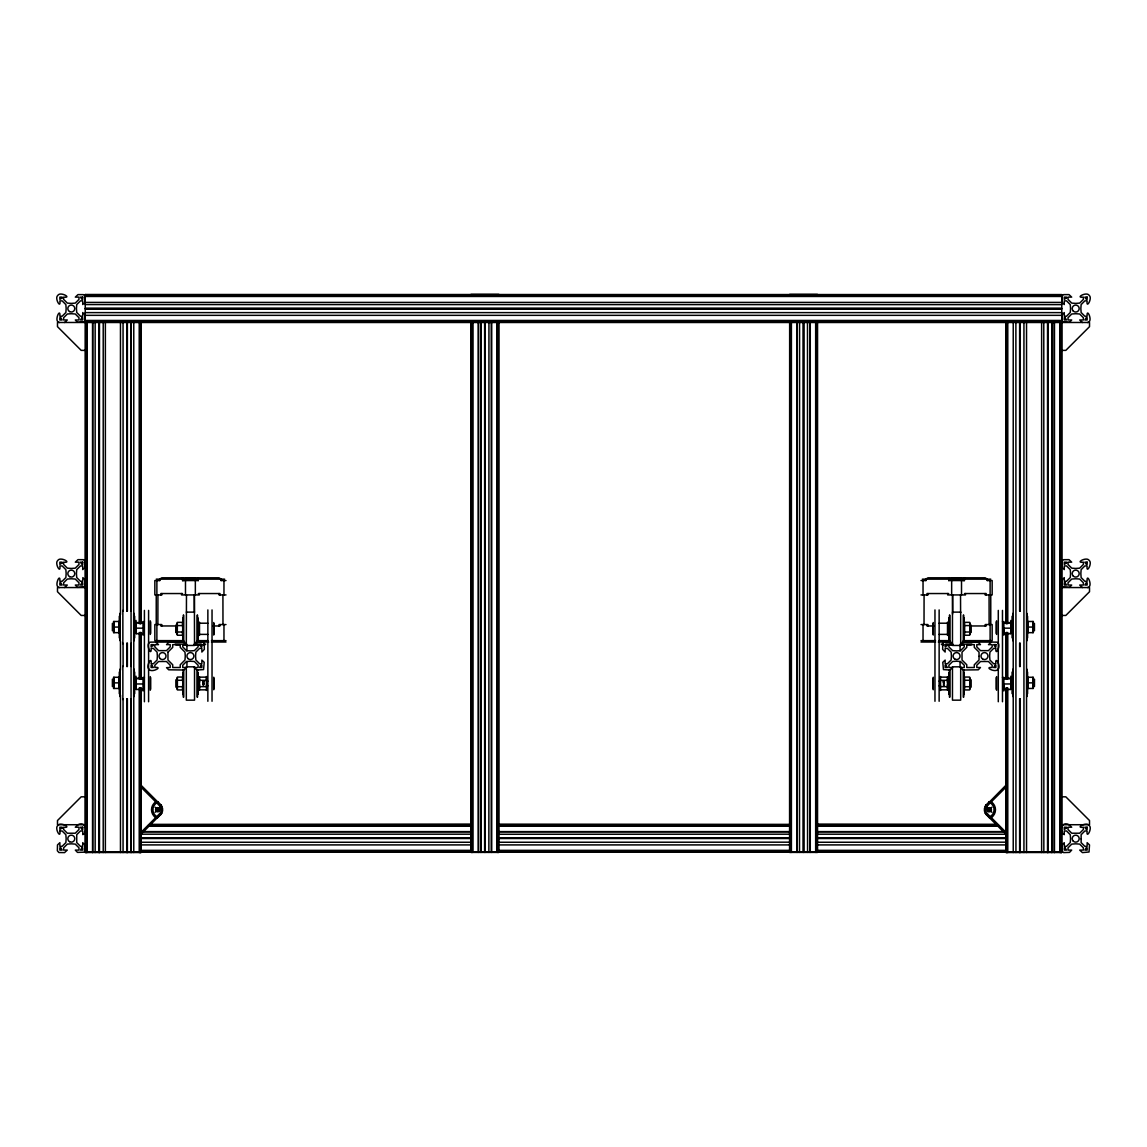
<?xml version="1.0" encoding="UTF-8"?>
<svg xmlns="http://www.w3.org/2000/svg" width="1147" height="1147" viewBox="0 0 1147 1147"><rect width="100%" height="100%" fill="white"/><g stroke="black" fill="none" stroke-linecap="round" stroke-linejoin="round"><path stroke-width="1.5" d="M923.034 640.628L923.034 624.57M923.034 594.935L923.034 580.554M924.023 624.57L924.081 594.935M925.901 580.554L925.901 579.149L927.966 577.801L985.187 577.801L987.252 579.149L987.252 580.554M926.991 624.57L926.991 625.961L933.887 625.961M926.991 594.935L926.991 593.544L948.684 593.544M927.966 625.961L927.966 624.57L920.998 624.57M927.966 593.544L927.966 594.935L920.998 594.935M947.694 593.544L947.694 594.935L965.459 594.935L965.459 593.544M951.652 594.935L951.652 580.554M952.569 614.104L952.569 594.935L952.627 612.369M955.222 578.647L955.222 577.801M960.068 666.909L960.068 661.575M960.068 650.908L960.068 645.589M960.598 612.369L960.526 594.935M961.516 594.935L961.516 580.554M963.48 580.554L963.48 579.149L964.469 580.554L948.698 580.554L949.673 579.149L948.798 580.554L948.684 577.801M985.187 625.961L985.187 624.57L992.155 624.57L992.155 640.628L963.294 640.628M985.187 593.544L985.187 594.935L992.155 594.935L992.155 580.554L987.151 580.554M986.176 624.57L986.176 625.961L970.634 625.961M986.176 594.935L986.176 593.544L964.469 593.544M989.13 624.57L989.072 594.935M990.119 640.628L990.119 624.57M990.119 594.935L990.119 580.554M990.764 624.57L990.764 594.935M59.443 322.508C53.221 321.877 60.691 306.536 59.859 316.228L62.153 316.228L65.866 312.514L66.153 308.557L65.866 304.586L62.153 300.872L59.859 300.872C61.078 309.661 54.21 298.148 57.78 295.424C60.232 291.137 72.605 298.234 63.63 297.116L63.63 299.396L67.343 303.109L71.3 303.396L75.258 303.109L78.971 299.396L78.971 297.116L75.329 297.116L77.982 294.607L83.43 294.621L85.236 296.413L85.107 302.278L82.742 304.529L82.742 300.872L80.448 300.872L76.734 304.586L76.448 308.557L76.734 312.514L80.448 316.228L82.742 316.228L82.742 312.572L85.251 315.296L84.821 321.676L77.48 322.293L75.329 319.984L78.971 319.984L78.971 317.705L75.258 313.991L71.3 313.719L67.343 313.991L63.63 317.705L63.63 319.984L67.272 319.984L64.562 322.508M1087.557 322.508C1093.779 321.877 1086.309 306.536 1087.141 316.228L1084.847 316.228L1081.134 312.514L1080.847 308.557L1081.134 304.586L1084.847 300.872L1087.141 300.872C1085.922 309.661 1092.79 298.148 1089.22 295.424C1086.768 291.137 1074.395 298.234 1083.37 297.116L1083.37 299.396L1079.657 303.109L1075.7 303.396L1071.742 303.109L1068.029 299.396L1068.029 297.116L1071.671 297.116L1069.018 294.607L1063.57 294.621L1061.764 296.413L1061.893 302.278L1064.258 304.529L1064.258 300.872L1066.552 300.872L1070.266 304.586L1070.552 308.557L1070.266 312.514L1066.552 316.228L1064.258 316.228L1064.258 312.572L1061.749 315.296L1062.179 321.676L1069.52 322.293L1071.671 319.984L1068.029 319.984L1068.029 317.705L1071.742 313.991L1075.7 313.719L1079.657 313.991L1083.37 317.705L1083.37 319.984L1079.728 319.984L1082.438 322.508M198.316 577.801L198.202 580.554L197.327 579.149L198.302 580.554L182.531 580.554L182.531 577.801M964.469 577.801L964.355 580.554L963.48 579.149M177.326 625.574L177.326 635.237L182.359 635.237L182.746 628.785L182.359 622.348L177.326 622.348L177.326 625.574L182.359 625.574M177.398 680.271L177.398 689.935L182.43 689.935L182.817 683.497L182.43 677.045L177.398 677.045L177.398 680.271L182.43 680.271M964.641 625.574L964.641 635.237L969.674 635.237L970.061 628.785L969.674 622.348L964.641 622.348L964.641 625.574L969.674 625.574M964.57 680.271L964.57 689.935L969.602 689.935L969.989 683.497L969.602 677.045L964.57 677.045L964.57 680.271L969.602 680.271M113.94 621.488L113.94 632.657M118.973 632.657L118.973 621.488M113.94 677.289L113.94 688.458M118.973 688.458L118.973 677.289M1027.898 621.488L1027.898 632.657M1032.931 632.657L1032.931 621.488M1027.898 677.289L1027.898 688.458M1032.931 688.458L1032.931 677.289M199.492 682.422L199.492 679.268M947.508 687.713L947.508 684.573M136.034 624.484L136.536 622.678L143.002 622.649L136.034 622.678M136.034 629.99L136.034 626.362M136.034 680.286L136.536 678.479L143.002 678.451L136.034 678.479M136.034 685.777L136.034 682.15M1010.837 629.99L1010.837 626.362M1010.335 633.66L1010.837 631.854M1010.837 685.777L1010.837 682.15M1010.335 689.462L1010.837 687.655M199.492 678.192L199.994 677.146L206.46 677.146L206.46 680.329L199.994 680.329M199.492 687.713L199.492 684.573M947.508 682.422L947.508 679.268M947.508 688.788L947.006 689.834L940.54 689.834M183.52 579.149L182.645 580.554L183.52 579.149L183.52 580.554M140.737 834.572L161.741 813.223M985.259 806.255L1006.263 784.906M141.081 832.249L155.691 817.625L157.77 817.524L161.225 813.983M985.775 805.495L989.23 801.954L991.309 801.853L1005.919 787.229M194.445 644.485L196.61 642.334L202.546 642.134L204.209 643.41L204.367 649.331L201.858 652.041L201.858 648.399L199.578 648.399L195.865 652.113L195.578 656.07L195.865 660.027L199.578 663.74L201.858 663.74L201.858 660.099L204.223 662.335L203.549 669.59L197.112 670.02L194.445 667.654L198.101 667.511L198.101 665.217L194.388 661.504L190.416 661.231L186.459 661.504L182.746 665.217L182.746 667.511L186.402 667.511L183.792 670.006L168.709 669.805L166.544 667.654L170.2 667.511L170.2 665.217L166.487 661.504L158.558 661.504L154.845 665.217L154.845 667.511C163.835 666.393 151.461 673.49 149.01 669.203C145.44 666.464 152.293 654.951 151.089 663.74L153.368 663.74L157.082 660.027L157.368 656.07L157.082 652.113L153.368 648.399L151.089 648.399C151.906 658.091 144.45 642.736 150.658 642.119L184.681 642.033M157.669 801.853L156.68 802.828L159.648 805.796A5.577 5.577 0 0 1 159.648 813.682L156.68 816.65L157.669 817.625L155.447 815.646A8.144 8.144 0 0 1 155.447 803.832L157.77 801.954L161.741 806.255M155.16 812.248L160.179 807.23M987.854 811.216L991.84 807.23M1006.263 834.572L986.334 814.642L987.352 813.682A5.577 5.577 0 0 1 987.352 805.796L990.32 802.828L989.331 801.853M987.424 805.724L986.348 804.85A6.968 6.968 0 0 0 986.377 814.671L987.352 813.682L990.32 816.65L989.331 817.625L985.259 813.223M960.598 644.485L963.265 642.119L978.291 642.334L980.456 644.628L976.8 644.628L976.8 646.922L980.513 650.636L988.442 650.636L992.155 646.922L992.155 644.628L988.499 644.628L991.223 642.119M159.576 805.724L160.623 804.807L161.225 805.495M64.562 587.551L67.272 585.042L63.63 585.042L63.63 582.762L67.343 579.049L71.3 578.762L75.258 579.049L78.971 582.762L78.971 585.042L75.329 585.042L77.48 587.35L84.821 586.734L85.251 580.339L82.885 577.629L82.742 581.271L80.448 581.271L76.734 577.572L76.448 573.6L76.734 569.643L80.448 565.93L82.742 565.93L82.742 569.572L85.107 567.335L85.236 561.471L83.43 559.679L77.982 559.65L75.329 562.159L78.971 562.159L78.971 564.453L75.258 568.166L71.3 568.439L67.343 568.166L63.63 564.453L63.63 562.159C72.605 563.277 60.232 556.195 57.78 560.467C54.21 563.206 61.078 574.719 59.859 565.93L62.153 565.93L65.866 569.643L66.153 573.6L65.866 577.572L62.153 581.271L59.859 581.271C60.691 571.579 53.221 586.934 59.443 587.551M1087.557 587.551C1093.779 586.934 1086.309 571.579 1087.141 581.271L1084.847 581.271L1081.134 577.572L1080.847 573.6L1081.134 569.643L1084.847 565.93L1087.141 565.93C1085.922 574.719 1092.79 563.206 1089.22 560.467C1086.768 556.195 1074.395 563.277 1083.37 562.159L1083.37 564.453L1079.657 568.166L1075.7 568.439L1071.742 568.166L1068.029 564.453L1068.029 562.159L1071.671 562.159L1069.018 559.65L1063.57 559.679L1061.764 561.471L1061.893 567.335L1064.258 569.572L1064.258 565.93L1066.552 565.93L1070.266 569.643L1070.552 573.6L1070.266 577.572L1066.552 581.271L1064.258 581.271L1064.258 577.629L1061.749 580.339L1062.179 586.734L1069.52 587.35L1071.671 585.042L1068.029 585.042L1068.029 582.762L1071.742 579.049L1075.7 578.762L1079.657 579.049L1083.37 582.762L1083.37 585.042L1079.728 585.042L1082.438 587.551M199.994 686.666L206.46 686.652M470.958 294.392L498.859 294.392M789.58 294.392L817.481 294.392M85.236 294.492L1061.764 294.578L1061.735 852.508L1005.962 852.508L1005.976 687.971M85.251 294.808L1061.764 294.836M85.251 295.08L1061.764 294.98M85.251 295.467L1061.764 295.467M85.251 295.94L1061.764 295.94M85.251 296.456L1061.764 296.456M85.251 302.407L1061.764 302.407M85.251 304.572L1061.764 304.629M85.251 308.314L1061.764 308.314M85.251 308.586L1061.764 308.586M85.251 308.873L1061.764 308.873M85.251 312.615L1061.764 312.615M85.251 315.339L1061.764 315.339M85.251 320.457L1061.764 320.457M85.251 320.988L1061.764 320.988M85.251 321.49L1061.764 321.49M85.251 321.934L1061.764 321.934M85.251 322.106L1061.764 322.106M85.251 322.264L1061.764 322.264M85.38 350.38L81.193 350.38L57.479 326.666L57.479 322.479L1089.521 322.479L1089.521 326.666L1065.807 350.38L1061.62 350.38M185.197 578.647L195.65 578.647M951.35 578.647L961.803 578.647M156.236 579.149L224.611 579.149M922.389 579.149L990.764 579.149M159.849 580.554L154.845 580.554L154.845 594.935L161.813 594.935L161.813 593.544M220.998 580.554L226.002 580.554M920.998 580.554L926.002 580.554M85.38 587.551L57.479 587.551L57.479 591.737L81.193 615.452L85.38 615.452M1061.62 587.551L1089.521 587.551L1089.521 591.737L1065.807 615.452L1061.62 615.452M182.531 593.544L160.824 593.544L160.824 594.935M198.316 593.544L220.009 593.544L220.009 594.935M226.002 594.935L219.034 594.935L219.034 593.544M186.316 612.125L194.531 612.125M119.36 621.488L113.553 621.488L113.553 632.657L119.36 632.657M1027.511 621.488L1033.318 621.488L1033.318 632.657L1027.511 632.657M144.407 621.66L143.002 621.66L143.002 635.151M1002.478 621.66L1003.869 621.66L1003.869 635.151M1010.837 622.678L1003.869 622.678L1010.335 622.678L1010.837 624.484M199.492 623.208L207.865 623.208M939.135 623.208L947.508 623.208M226.002 624.57L219.034 624.57L219.034 625.961M176.366 625.961L160.824 625.961L160.824 624.57M213.113 625.961L220.009 625.961L220.009 624.57M113.94 627.065L118.973 627.065M1027.898 627.065L1032.931 627.065M136.536 628.169L143.002 628.169M1010.335 628.169L1003.869 628.169L1003.869 633.66L1010.837 633.66L1010.837 620.427M177.326 632.011L182.359 632.011M964.641 632.011L969.674 632.011M143.002 633.66L136.034 633.66L136.034 620.427M199.492 634.377L207.865 634.377M939.135 634.377L947.508 634.377M183.706 640.628L154.845 640.628L154.845 624.57L161.813 624.57L161.813 625.961M197.141 640.628L207.865 640.628M211.449 640.628L226.002 640.628M920.998 640.628L935.551 640.628M939.135 640.628L949.859 640.628M196.151 642.033L208.668 642.033M211.449 642.033L226.002 642.033M920.998 642.033L935.551 642.033M938.332 642.033L950.849 642.033M962.319 642.033L996.342 642.119C1002.55 642.736 995.094 658.091 995.911 648.399L993.632 648.399L989.918 652.113L989.632 656.07L989.918 660.027L993.632 663.74L995.911 663.74C994.707 654.951 1001.56 666.464 997.99 669.203C995.653 673.375 983.194 666.622 992.155 667.511L992.155 665.217L988.442 661.504L980.513 661.504L976.8 665.217L976.8 667.511L980.456 667.511L978.291 669.805L963.208 670.006L960.598 667.654L964.254 667.511L964.254 665.217L960.541 661.504L956.584 661.231L952.612 661.504L948.899 665.217L948.899 667.511L952.555 667.511L949.888 670.02L943.451 669.59L942.777 662.335L945.142 660.099L945.142 663.74L947.422 663.74L951.135 660.027L951.422 656.07L951.135 652.113L947.422 648.399L945.142 648.399L945.142 652.041L942.633 649.331L942.791 643.41L944.454 642.134L950.39 642.334L952.555 644.485M175.075 644.127L186.717 644.127M194.115 644.127L201.27 644.127M203.707 644.127L205.772 644.127M941.228 644.127L943.293 644.127M945.73 644.127L952.885 644.127M960.283 644.127L971.925 644.127M186.402 644.628L182.746 644.628L182.746 646.922L186.459 650.636L190.416 650.908L194.388 650.636L198.101 646.922L198.101 644.628L194.445 644.628M952.555 644.628L948.899 644.628L948.899 646.922L952.612 650.636L956.584 650.908L960.541 650.636L964.254 646.922L964.254 644.628L960.598 644.628M175.778 644.815L180.065 644.815M183.104 644.815L186.717 644.815M194.115 644.815L200.782 644.815M203.105 644.815L205.069 644.815M941.931 644.815L943.895 644.815M946.218 644.815L952.885 644.815M960.283 644.815L963.896 644.815M966.935 644.815L971.222 644.815M119.36 677.289L113.553 677.289L113.553 688.458L119.36 688.458M940.54 677.146L947.006 677.146L947.508 678.192M1027.511 677.289L1033.318 677.289L1033.318 688.458L1027.511 688.458M144.407 677.461L143.002 677.461L143.002 690.953M1002.478 677.461L1003.869 677.461L1003.869 690.953M1010.837 678.479L1003.869 678.479L1010.335 678.479L1010.837 680.286M940.54 680.329L947.006 680.329M206.46 681.117L207.865 681.117M939.135 681.117L940.54 681.117M113.94 682.866L118.973 682.866M1027.898 682.866L1032.931 682.866M136.536 683.97L143.002 683.97M1010.335 683.97L1003.869 683.97L1003.869 689.462L1010.837 689.462L1010.837 676.228M206.46 685.877L207.865 685.877M939.135 685.877L940.54 685.877M177.398 686.709L182.43 686.709M964.57 686.709L969.602 686.709M143.002 689.462L136.034 689.462L136.034 676.228M206.46 689.834L199.994 689.834L199.492 688.788M85.38 796.821L81.193 796.821L57.479 820.535L57.479 824.722L85.38 824.722M1061.62 796.821L1065.807 796.821L1089.521 820.535L1089.521 824.722L1061.62 824.722M151.547 824.421L472.277 824.277M499.146 824.349L789.423 824.421M818.083 824.292L995.467 824.349M149.755 824.707L472.277 824.564M499.146 824.564L789.423 824.707M818.083 824.564L997.259 824.707M151.547 824.894L472.277 824.894M499.146 824.894L789.423 824.894M818.083 824.894L995.467 824.894M149.755 825.094L472.277 825.094M499.146 825.094L789.423 825.094M818.083 825.094L997.259 825.094M147.963 825.568L472.277 825.568M499.146 825.568L789.423 825.568M818.083 825.568L999.051 825.568M147.963 826.098L472.277 826.098M499.146 826.098L789.423 826.098M818.083 826.098L999.051 826.098M142.586 831.604L472.277 831.604M499.146 831.604L789.423 831.604M818.083 831.604L1004.428 831.604M142.586 831.761L472.277 831.761M499.146 831.761L789.423 831.761M818.083 831.761L1004.428 831.761M140.794 834.199L472.277 834.199M499.146 834.27L789.423 834.199M818.083 834.199L1006.22 834.27M140.794 837.955L472.277 837.955M499.146 837.955L789.423 837.955M818.083 837.955L1006.22 837.955M140.794 838.228L472.277 838.228M499.146 838.228L789.423 838.228M818.083 838.228L1006.22 838.228M140.794 838.514L472.277 838.514M499.146 838.514L789.423 838.514M818.083 838.514L1006.22 838.514M140.794 842.256L472.277 842.256M499.146 842.256L789.423 842.185M818.083 842.256L1006.22 842.185M140.794 844.909L472.277 844.909M499.146 844.909L789.423 844.909M818.083 844.909L1006.22 844.909M140.794 850.357L472.277 850.357M499.146 850.357L789.423 850.357M818.083 850.357L1006.22 850.357M140.794 850.888L472.277 850.888M499.146 850.888L789.423 850.888M818.083 850.888L1006.22 850.888M140.794 851.361L472.277 851.361M499.146 851.361L789.423 851.361M818.083 851.361L1006.22 851.361M85.251 851.748L1061.764 851.748M85.251 852.164L1061.764 852.02M498.859 852.393L470.958 852.393L470.958 321.217M940.54 686.652L947.006 686.666M1005.919 832.249L991.309 817.625L989.23 817.524L991.553 815.646A8.144 8.144 0 0 0 991.553 803.832L989.23 801.954M141.081 787.229L155.691 801.853L157.77 801.954M155.777 642.119L158.501 644.628L154.845 644.628L154.845 646.922L158.558 650.636L166.487 650.636L170.2 646.922L170.2 644.628L166.544 644.628L168.709 642.334L183.735 642.119L186.402 644.485M160.666 814.642L159.648 813.682L160.623 814.671A6.982 6.982 0 0 0 160.623 804.807L140.737 784.906M986.821 807.23L991.84 812.248M155.16 807.23L159.146 811.216M136.034 631.854L136.536 633.66M136.034 687.655L136.536 689.462M1061.477 321.318L1061.477 852.508M1061.333 321.318L1061.333 852.508M1060.946 321.318L1060.946 852.508M1060.473 321.318L1060.473 852.508M1059.943 321.318L1059.943 852.508M1054.437 321.318L1054.437 852.508M1054.279 321.318L1054.279 852.508M1048.086 321.318L1048.086 852.508M1047.813 321.318L1047.813 852.508M1047.526 321.318L1047.526 852.508M1043.784 321.318L1043.842 852.508M1041.634 321.318L1041.634 852.508M1034.451 623.38L1034.451 630.764M1034.494 679.182L1034.451 686.566M1027.583 616.254L1027.583 637.875M1027.583 672.056L1027.583 693.677M1027.239 615.91L1027.239 638.234M1027.239 671.712L1027.239 694.035M1027.052 613.43L1027.052 640.7M1027.052 669.231L1027.052 696.501M1026.536 321.318L1026.536 852.508M1023.941 321.318L1023.941 852.508M1020.185 321.318L1020.185 611.064M1020.185 643.252L1020.185 666.507M1020.185 698.695L1020.185 852.508M1019.912 321.318L1019.912 611.064M1019.912 643.252L1019.912 666.507M1019.912 698.695L1019.912 852.508M1019.626 321.318L1019.626 611.064M1019.626 643.252L1019.626 666.507M1019.626 698.695L1019.626 852.508M1015.884 321.318L1015.941 852.508M1013.231 321.318L1013.231 852.508M1012.772 613.43L1012.772 640.7M1012.772 669.231L1012.772 696.501M1012.586 615.91L1012.586 638.234M1012.586 671.712L1012.586 694.035M1012.242 616.254L1012.242 637.875M1012.242 672.056L1012.242 693.677M1007.783 321.318L1007.783 623.581M1007.783 632.527L1007.783 679.024M1007.783 687.971L1007.783 852.508M1007.252 321.318L1007.252 623.581M1007.252 632.527L1007.252 679.024M1007.252 687.971L1007.252 852.508M1006.779 321.318L1006.779 623.581M1006.779 632.527L1006.779 679.024M1006.779 687.971L1006.779 852.508M1006.392 321.318L1006.392 623.581M1006.392 632.527L1006.392 679.024M1006.392 687.971L1006.392 852.508M1005.976 321.318L1005.962 623.581M1006.12 632.527L1006.12 679.024M1002.478 610.39L1002.478 701.749M998.291 610.39L998.291 701.749M996.6 620.799L996.6 634.449M996.6 676.601L996.6 690.25M996.198 621.846L996.198 633.402M996.198 677.633L996.198 689.204M971.179 625.101L971.222 632.484M971.151 679.798L971.151 687.182M970.061 623.208L970.061 634.377M969.989 677.92L969.989 689.075M964.254 617.975L964.254 639.596M964.254 672.687L964.254 694.308M963.896 617.631L963.896 639.954M963.896 672.328L963.896 694.652M963.709 615.15L963.709 642.42M963.709 669.862L963.709 697.132M963.294 615.15L963.294 642.42M963.294 669.862L963.294 697.132M949.859 615.15L949.859 642.42M949.859 669.862L949.859 697.132M949.444 615.15L949.444 642.42M949.444 669.862L949.444 697.132M949.257 617.631L949.257 639.954M949.257 672.328L949.257 694.652M948.899 617.975L948.899 639.596M948.899 672.687L948.899 694.308M947.508 622.147L947.508 635.438M947.508 676.845L947.508 690.136M940.54 676.501L940.54 690.48M939.135 609.917L939.135 701.276M934.963 609.917L934.963 701.276M933.271 622.52L933.271 635.065M933.271 677.217L933.271 689.777M932.869 623.552L932.869 634.019M932.869 678.264L932.869 688.73M817.481 321.217L817.467 852.393L789.58 852.393L789.652 321.217M817.324 321.217L817.324 852.393M817.051 321.217L817.051 852.393M816.435 321.217L816.664 852.393M815.933 321.217L815.933 852.393M815.66 321.217L815.66 852.393M810.269 321.217L810.269 852.393M809.94 321.217L809.94 852.393M807.488 321.217L807.56 852.393M803.818 321.217L803.818 852.393M803.531 321.217L803.531 852.393M803.244 321.217L803.244 852.393M799.574 321.217L799.502 852.393M797.265 321.217L797.265 852.393M796.85 321.217L796.85 852.393M791.401 321.217L791.401 852.393M791.129 321.217L791.129 852.393M790.627 321.217L790.627 852.393M790.197 321.217L790.197 852.393M789.867 321.217L789.867 852.393M498.845 321.217L498.845 852.393M498.429 321.217L498.429 852.393M498.042 321.217L498.042 852.393M497.812 321.217L497.812 852.393M497.311 321.217L497.311 852.393M497.038 321.217L497.038 852.393M491.647 321.217L491.647 852.393M491.317 321.217L491.317 852.393M488.937 321.217L488.866 852.393M485.195 321.217L485.195 852.393M484.909 321.217L484.909 852.393M484.622 321.217L484.622 852.393M480.951 321.217L480.951 852.393M480.88 321.217L480.88 852.393M478.643 321.217L478.643 852.393M478.227 321.217L478.227 852.393M472.779 321.217L472.779 852.393M472.507 321.217L472.507 852.393M472.005 321.217L472.005 852.393M471.775 321.217L471.775 852.393M471.575 321.217L471.388 852.393M471.173 321.217L471.231 852.393M223.966 580.554L223.966 594.935M223.966 624.57L223.966 640.628M222.919 594.935L222.977 624.57M221.099 580.554L221.099 579.149L219.034 577.801L161.813 577.801L159.748 579.149L159.748 580.554M214.131 623.552L214.131 634.019M214.131 678.264L214.131 688.73M213.729 622.52L213.729 635.065M213.729 677.217L213.729 689.777M212.037 609.917L212.037 701.276M207.865 609.917L207.865 701.276M206.46 676.501L206.46 690.48M199.492 622.147L199.492 635.438M199.492 676.845L199.492 690.136M199.306 593.544L199.306 594.935L181.541 594.935L181.541 593.544M198.101 617.975L198.101 639.596M198.101 672.687L198.101 694.308M197.556 615.15L197.556 642.42M197.556 669.862L197.556 697.132M197.141 615.15L197.141 642.42M197.141 669.862L197.141 697.132M195.348 580.554L195.348 594.935M194.373 612.369L194.373 594.935L194.531 645.46L186.316 645.46L186.474 594.935M191.778 577.801L191.778 578.647M186.932 645.589L186.932 650.908M186.932 661.575L186.932 666.909M185.484 580.554L185.484 594.935M183.706 615.15L183.706 642.42M183.706 669.862L183.706 697.132M183.291 615.15L183.291 642.42M183.291 669.862L183.291 697.132M183.104 617.631L183.104 639.954M183.104 672.328L183.104 694.652M182.746 617.975L182.746 639.596M182.746 672.687L182.746 694.308M177.011 677.92L177.011 689.075M176.939 623.208L176.939 634.377M175.849 679.798L175.892 687.182M157.928 594.935L157.87 624.57M156.881 580.554L156.881 594.935M156.881 624.57L156.881 640.628M156.236 594.935L156.236 624.57M150.687 621.846L150.687 633.402M150.687 677.633L150.687 689.204M150.271 620.799L150.271 634.449M150.271 676.601L150.271 690.25M148.594 610.39L148.594 701.749M144.407 610.39L144.407 701.749M141.038 321.318L141.024 623.581M141.024 632.527L141.038 679.024M141.024 687.971L141.024 852.508L85.236 852.508L85.251 294.55M140.88 321.318L140.88 623.581M140.88 632.527L140.88 679.024M140.88 687.971L140.88 852.508M140.608 321.318L140.608 623.581M140.608 632.527L140.608 679.024M140.608 687.971L140.608 852.508M140.221 321.318L140.221 623.581M140.221 632.527L140.221 679.024M140.221 687.971L140.221 852.508M139.748 321.318L139.748 623.581M139.748 632.527L139.748 679.024M139.748 687.971L139.748 852.508M139.217 321.318L139.217 623.581M139.217 632.527L139.217 679.024M139.217 687.971L139.217 852.508M134.643 616.254L134.643 637.875M134.643 672.056L134.643 693.677M134.285 615.91L134.285 638.234M134.285 671.712L134.285 694.035M134.099 613.43L134.099 640.7M134.099 669.231L134.099 696.501M133.769 321.318L133.769 621.789M133.769 632.527L133.769 677.232M133.769 687.971L133.769 852.508M133.683 613.43L133.683 640.7M133.683 669.231L133.683 696.501M131.116 321.318L131.116 611.064M131.116 643.252L131.116 666.507M131.116 698.695L131.116 852.508M131.059 321.318L131.059 852.508M127.374 321.318L127.374 611.064M127.374 643.252L127.374 666.507M127.374 698.695L127.374 852.508M127.088 321.318L127.088 611.064M127.088 643.252L127.088 666.507M127.088 698.695L127.088 852.508M126.815 321.318L126.815 611.064M126.815 643.252L126.815 666.507M126.815 698.695L126.815 852.508M123.059 321.318L123.13 611.064M123.059 643.252L123.13 666.507M123.059 698.695L123.059 852.508M122.858 610.405L122.858 643.739M122.858 666.206L122.858 699.541M120.464 321.318L120.464 614.634M120.464 641.46L120.464 670.077M120.464 695.125L120.464 852.508M120.249 613.43L120.249 614.434M120.249 615.265L120.249 640.241M120.249 669.705L120.249 694.681M120.249 695.498L120.249 696.501M119.833 613.43L119.833 640.7M119.833 669.231L119.833 696.501M119.288 616.254L119.288 637.875M119.288 672.056L119.288 693.677M112.392 623.38L112.392 630.764M112.392 679.182L112.392 686.566M105.366 321.318L105.366 852.508M103.216 321.318L103.216 852.508M99.474 321.318L99.474 852.508M99.187 321.318L99.187 852.508M98.914 321.318L98.914 852.508M95.158 321.318L95.158 852.508M92.721 321.318L92.721 852.508M92.563 321.318L92.563 852.508M87.057 321.318L87.057 852.508M86.527 321.318L86.527 852.508M86.054 321.318L86.054 852.508M85.667 321.318L85.523 852.508M991.309 801.853A9.534 9.534 0 0 1 991.309 817.625M155.691 817.625A9.534 9.534 0 0 1 155.691 801.853M59.859 830.987C61.078 839.776 54.21 828.263 57.78 825.525C60.232 821.252 72.605 828.335 63.63 827.216L63.63 829.51L67.343 833.224L75.258 833.224L78.971 829.51L78.971 827.216L75.329 827.216L77.982 824.707C85.552 820.722 88.276 831.36 82.885 834.629L82.742 830.987L80.448 830.987L76.734 834.701L76.734 842.615L80.448 846.328L82.742 846.328L82.742 842.687L85.251 845.396L84.434 852.178L77.48 852.393L75.329 850.099L78.971 850.099L78.971 847.805L75.258 844.106L71.3 843.819L67.343 844.106L63.63 847.805L63.63 850.099L67.272 850.099L64.562 852.608L58.898 852.536L57.364 850.787L57.493 844.923L59.859 842.687L59.859 846.328L62.153 846.328L65.866 842.615L66.153 838.658L65.866 834.701L62.153 830.987L59.859 830.987M167.964 652.113L167.964 660.027L172.71 664.773L172.71 667.511L180.237 667.511L180.237 664.773L184.982 660.027L185.269 656.07L184.982 652.113L180.237 647.367L180.237 644.628L172.71 644.628L172.71 647.367L167.964 652.113M979.036 656.356L979.036 660.027L974.29 664.773L974.29 667.511L966.763 667.511L966.763 664.773L962.018 660.027L962.018 652.113L966.763 647.367L966.763 644.628L974.29 644.628L974.29 647.367L979.036 652.113L979.036 656.356M1081.134 838.944L1081.134 842.615L1084.847 846.328L1087.141 846.328L1087.141 842.687L1089.507 844.923L1089.033 851.992L1082.438 852.608L1079.728 850.099L1083.37 850.099L1083.37 847.805L1079.657 844.106L1075.7 843.819L1071.742 844.106L1068.029 847.805L1068.029 850.099L1071.671 850.099L1069.52 852.393L1063.57 852.594L1061.764 850.787L1061.749 845.396L1064.258 842.687L1064.258 846.328L1066.552 846.328L1070.266 842.615L1070.552 838.658L1070.266 834.701L1066.552 830.987L1064.258 830.987L1064.258 834.629C1058.638 831.575 1061.419 820.664 1069.018 824.707L1071.671 827.216L1068.029 827.216L1068.029 829.51L1071.742 833.224L1079.657 833.224L1083.37 829.51L1083.37 827.216C1074.395 828.335 1086.768 821.252 1089.22 825.525C1092.79 828.263 1085.922 839.776 1087.141 830.987L1084.847 830.987L1081.134 834.701L1081.134 838.944M944.296 681.848L942.891 681.82L944.282 681.92M204.109 681.82L202.718 681.92L204.109 681.82M943.924 683.583C943.207 684.601 943.436 680.888 943.924 683.583M943.924 685.289C943.006 686.35 943.651 682.565 943.924 685.289M203.076 682.909C203.994 684.415 203.478 681.218 203.076 682.909M203.076 684.616C203.621 687.239 203.793 683.067 203.105 684.544M203.076 683.497L204.08 683.913L203.076 683.497M62.124 297.862L59.859 299.381L59.859 297.116L62.124 297.116L62.124 297.862M81.982 317.719L80.476 319.984L82.742 319.984L82.742 317.719L81.982 317.719M62.124 562.919L59.859 564.439L59.859 562.159L62.124 562.159L62.124 562.919M81.982 582.776L80.476 585.042L82.742 585.042L82.742 582.776L81.982 582.776M153.354 645.388L151.089 646.894L151.089 644.628L153.354 644.628L153.354 645.388M201.098 665.246L199.592 667.511L201.858 667.511L201.858 665.246L201.098 665.246M62.124 827.976L59.859 829.496L59.859 827.216L62.124 827.216L62.124 827.976M81.982 847.834L80.476 850.099L82.742 850.099L82.742 847.834L81.982 847.834M160.623 804.807L159.648 805.796L160.652 804.85M1066.524 297.862L1064.258 299.381L1064.258 297.116L1066.524 297.116L1066.524 297.862M1086.381 317.719L1084.876 319.984L1087.141 319.984L1087.141 317.719L1086.381 317.719M947.408 645.388L945.142 646.894L945.142 644.628L947.408 644.628L947.408 645.388M1066.524 562.919L1064.258 564.439L1064.258 562.159L1066.524 562.159L1066.524 562.919M995.166 665.246L993.646 667.511L995.911 667.511L995.911 665.246L995.166 665.246M1086.381 582.776L1084.876 585.042L1087.141 585.042L1087.141 582.776L1086.381 582.776M1066.524 827.976L1064.258 829.496L1064.258 827.216L1066.524 827.216L1066.524 827.976M1086.381 847.834L1084.876 850.099L1087.141 850.099L1087.141 847.834L1086.381 847.834M82.742 297.116L80.476 297.116L81.982 299.381L82.742 299.381L82.742 297.116M1087.141 297.116L1084.876 297.116L1086.381 299.381L1087.141 299.381L1087.141 297.116M60.619 317.719L59.859 317.719L59.859 319.984L62.124 319.984L60.619 317.719M1065.018 317.719L1064.258 317.719L1064.258 319.984L1066.524 319.984L1065.018 317.719M82.742 562.159L80.476 562.159L81.982 564.439L82.742 564.439L82.742 562.159M1087.141 562.159L1084.876 562.159L1086.381 564.439L1087.141 564.439L1087.141 562.159M60.619 582.776L59.859 582.776L59.859 585.042L62.124 585.042L60.619 582.776M1065.018 582.776L1064.258 582.776L1064.258 585.042L1066.524 585.042L1065.018 582.776M960.684 612.125L952.469 612.125L952.469 645.46L960.684 645.46L960.684 612.125M201.858 644.628L199.592 644.628L201.098 646.894L201.858 646.894L201.858 644.628M995.911 644.628L993.646 644.628L995.166 646.894L995.911 646.894L995.911 644.628M151.834 665.246L151.089 665.246L151.089 667.511L153.354 667.511L151.834 665.246M945.902 665.246L945.142 665.246L945.142 667.511L947.408 667.511L945.902 665.246M194.531 666.823L186.316 666.823L186.316 700.157L194.531 700.157L194.531 666.823M960.684 666.823L952.469 666.823L952.469 700.157L960.684 700.157L960.684 666.823M82.742 827.216L80.476 827.216L81.982 829.496L82.742 829.496L82.742 827.216M1087.141 827.216L1084.876 827.216L1086.381 829.496L1087.141 829.496L1087.141 827.216M60.619 847.834L59.859 847.834L59.859 850.099L62.124 850.099L60.619 847.834M1065.018 847.834L1064.258 847.834L1064.258 850.099L1066.524 850.099L1065.018 847.834M987.352 805.796L986.334 804.836L987.352 805.796M1051.842 852.508L1051.842 321.318L1051.77 852.508M175.821 632.484L175.821 625.101L175.778 632.484M988.284 811.546A2.093 2.093 0 0 0 991.424 809.739A2.093 2.093 0 0 0 988.284 807.932A2.093 2.093 0 0 0 988.284 811.546M156.193 811.216A2.093 2.093 0 0 0 159.691 810.284A2.093 2.093 0 0 0 157.125 807.717A2.093 2.093 0 0 0 156.193 811.216M1073.234 311.023A3.484 3.484 0 0 0 1079.069 309.446A3.484 3.484 0 0 0 1074.796 305.188A3.484 3.484 0 0 0 1073.234 311.023M187.95 658.536A3.484 3.484 0 0 0 193.786 656.973A3.484 3.484 0 0 0 189.513 652.7A3.484 3.484 0 0 0 187.95 658.536M160.05 658.536A3.484 3.484 0 0 0 165.885 656.973A3.484 3.484 0 0 0 161.612 652.7A3.484 3.484 0 0 0 160.05 658.536M69.551 841.683A3.484 3.484 0 0 0 74.784 838.658A3.484 3.484 0 0 0 69.551 835.633A3.484 3.484 0 0 0 69.551 841.683M69.551 311.568A3.484 3.484 0 0 0 74.784 308.557A3.484 3.484 0 0 0 69.551 305.532A3.484 3.484 0 0 0 69.551 311.568M69.551 576.626A3.484 3.484 0 0 0 74.784 573.6A3.484 3.484 0 0 0 69.551 570.589A3.484 3.484 0 0 0 69.551 576.626M1073.234 576.066A3.484 3.484 0 0 0 1079.069 574.504A3.484 3.484 0 0 0 1074.796 570.231A3.484 3.484 0 0 0 1073.234 576.066M1073.234 841.124A3.484 3.484 0 0 0 1079.069 839.561A3.484 3.484 0 0 0 1074.796 835.288A3.484 3.484 0 0 0 1073.234 841.124M954.834 659.095A3.484 3.484 0 0 0 960.068 656.07A3.484 3.484 0 0 0 954.834 653.044A3.484 3.484 0 0 0 954.834 659.095M982.735 659.095A3.484 3.484 0 0 0 987.968 656.07A3.484 3.484 0 0 0 982.735 653.044A3.484 3.484 0 0 0 982.735 659.095"/></g></svg>
